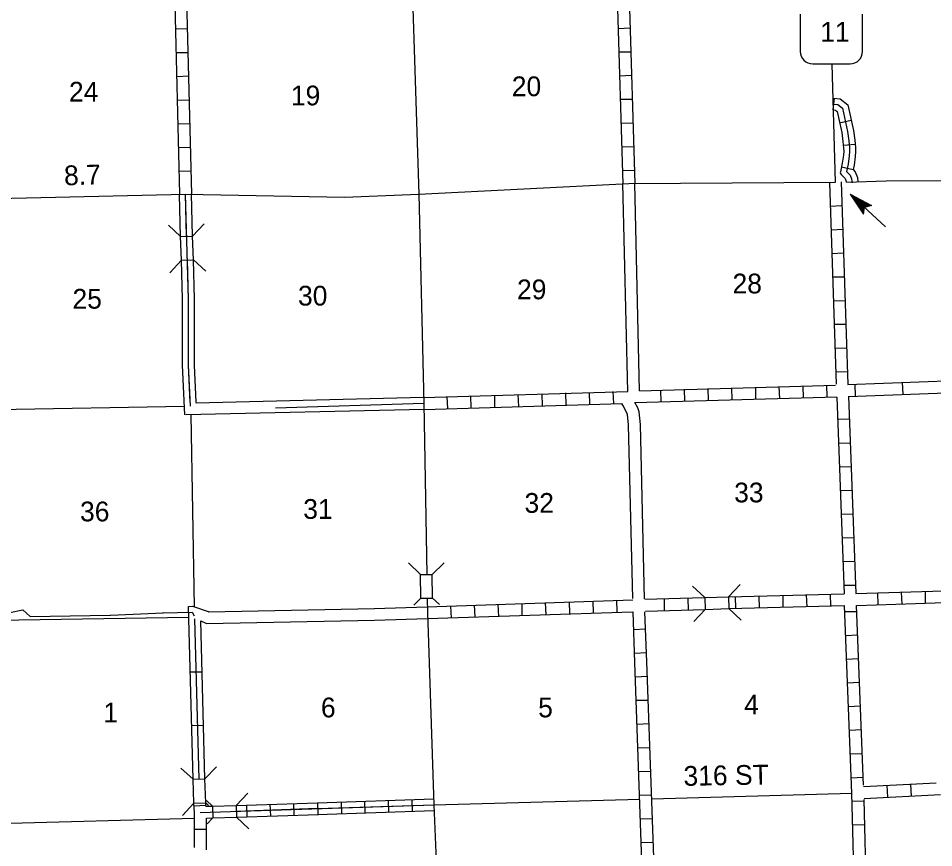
# Model space of a CAD drawing. Extents: x 2020499 to 2457378, y 15410235 to 15816321.
# Drawn here: x 2256129 to 2279276, y 15557408 to 15578390 of the extents above; entities that cross this region are included whole.
import ezdxf

# ---------------------------------------------------------------- set-up
doc = ezdxf.new("R2010")
doc.units = 0
for name, color, linetype in [('L10', 7, 'Continuous'), ('L13', 7, 'Continuous'), ('L14', 7, 'Continuous'), ('L18', 7, 'Continuous'), ('L2', 7, 'Continuous'), ('L28', 7, 'Continuous'), ('L3', 7, 'Continuous'), ('L30', 7, 'Continuous'), ('L4', 7, 'Continuous'), ('L8', 7, 'Continuous'), ('L9', 7, 'Continuous')]:
    doc.layers.add(name, color=color, linetype=linetype)

msp = doc.modelspace()

# ---------------------------------------------------------------- linework, layer by layer
at = {"layer": 'L10'}
for p, q in [((2271539, 15568953), (2271417, 15574207)), ((2271840, 15568969), (2271718, 15574207)), ((2271665, 15563710), (2271562, 15568107)), ((2271966, 15563705), (2271863, 15568114)), ((2265124, 15563462), (2266465, 15563504)), ((2265139, 15563161), (2266480, 15563203))]:
    msp.add_line(p, q, dxfattribs=at)
for points in [[(2260234, 15572871), (2260208, 15573927)], [(2260530, 15572882), (2260509, 15573948)], [(2260340, 15568362), (2260282, 15569619), (2260282, 15571282), (2260256, 15572269)], [(2260625, 15568679), (2260583, 15569619), (2260583, 15571282), (2260556, 15572280)], [(2266375, 15568795), (2260625, 15568652), (2260615, 15568652)], [(2271562, 15568107), (2271534, 15568371), (2271521, 15568413), (2271412, 15568603), (2271394, 15568648)], [(2271863, 15568114), (2271829, 15568431), (2271799, 15568533), (2271720, 15568669)], [(2266391, 15568494), (2260366, 15568357)], [(2260432, 15563512), (2260530, 15563515), (2260958, 15563378)], [(2260931, 15563388), (2260942, 15563378), (2265134, 15563462)], [(2260741, 15563145), (2260889, 15563082), (2265134, 15563161)]]:
    msp.add_lwpolyline(points, dxfattribs=at)
at = {"layer": 'L13'}
for p, q in [((2248793, 15568362), (2260330, 15568579)), ((2260492, 15568358), (2260573, 15563501)), ((2253321, 15563132), (2260439, 15563241)), ((2266639, 15558494), (2271844, 15558638)), ((2272146, 15558646), (2277209, 15558792)), ((2255467, 15558013), (2260583, 15558157))]:
    msp.add_line(p, q, dxfattribs=at)
at = {"layer": 'L18'}
for p, q in [((2260234, 15572871), (2259923, 15573156)), ((2260530, 15572882), (2260826, 15573188)), ((2260234, 15572871), (2260530, 15572882)), ((2260256, 15572269), (2260234, 15572871)), ((2260556, 15572280), (2260530, 15572882)), ((2260256, 15572269), (2259965, 15571952)), ((2260256, 15572269), (2260556, 15572280)), ((2260556, 15572280), (2260868, 15571989)), ((2266301, 15564323), (2266000, 15564613)), ((2266597, 15564323), (2266898, 15564618)), ((2266301, 15564323), (2266597, 15564323)), ((2266306, 15563721), (2266301, 15564323)), ((2266607, 15563721), (2266597, 15564323)), ((2273492, 15563737), (2273181, 15564027)), ((2274089, 15563752), (2274384, 15564064)), ((2266306, 15563721), (2266132, 15563547)), ((2266306, 15563721), (2266607, 15563721)), ((2266607, 15563721), (2266776, 15563562)), ((2273492, 15563737), (2274089, 15563752)), ((2273492, 15563737), (2273497, 15563436)), ((2274089, 15563752), (2274099, 15563457)), ((2273497, 15563436), (2273207, 15563129)), ((2273497, 15563436), (2274099, 15563457)), ((2274099, 15563457), (2274406, 15563161)), ((2260551, 15559138), (2260240, 15559423)), ((2260847, 15559148), (2261143, 15559454)), ((2260551, 15559138), (2260847, 15559148)), ((2260572, 15558536), (2260551, 15559138)), ((2260873, 15558546), (2260847, 15559148)), ((2261639, 15558478), (2261935, 15558789)), ((2260572, 15558536), (2260282, 15558219)), ((2260572, 15558536), (2260873, 15558546)), ((2260873, 15558546), (2260942, 15558478)), ((2261042, 15558462), (2260889, 15558604)), ((2261042, 15558462), (2261639, 15558478)), ((2261042, 15558462), (2261048, 15558161)), ((2261639, 15558478), (2261649, 15558177)), ((2261048, 15558161), (2261649, 15558177)), ((2261649, 15558177), (2261956, 15557886)), ((2261048, 15558161), (2260905, 15558013))]:
    msp.add_line(p, q, dxfattribs=at)
at = {"layer": 'L2'}
msp.add_spline([(2279147, 15549396), (2279374, 15549739), (2279659, 15549861), (2280013, 15550056), (2280308, 15550103), (2280467, 15550119), (2280572, 15549987), (2280525, 15549570), (2280557, 15549248), (2280699, 15549269), (2280916, 15549385), (2281058, 15549686), (2281132, 15549956), (2281349, 15550072), (2281465, 15549913), (2281597, 15549670), (2281734, 15549438), (2281898, 15549338), (2282125, 15549502), (2282156, 15549760), (2282315, 15549913), (2282468, 15549977), (2282674, 15549913), (2282890, 15549686), (2283138, 15549502), (2283339, 15549438), (2283497, 15549528), (2283640, 15549739), (2283614, 15549998), (2283629, 15550177), (2283614, 15550378), (2283709, 15550663), (2283809, 15550906), (2283872, 15551138), (2283925, 15551429), (2283883, 15551577), (2283709, 15551730), (2283492, 15551893), (2283276, 15552252), (2283223, 15552585), (2283381, 15552780), (2283798, 15552865), (2284147, 15552765), (2284416, 15552707), (2285271, 15552754), (2285768, 15553161), (2285884, 15553419), (2285704, 15553646), (2285456, 15553810), (2285282, 15553990), (2285298, 15554354), (2285182, 15554544), (2285008, 15554671), (2284722, 15554813), (2284606, 15555019), (2284664, 15555262), (2284839, 15555653), (2284965, 15555679), (2285134, 15555537), (2285208, 15555193), (2285440, 15554956), (2285731, 15554903), (2286005, 15555098), (2286248, 15555447), (2286407, 15555912), (2286475, 15556297), (2286391, 15556513), (2286275, 15556677), (2286290, 15556894), (2286449, 15557210), (2286639, 15557506), (2286708, 15557797), (2286734, 15558045), (2286840, 15558504), (2286855, 15558895), (2286771, 15559227), (2286554, 15559465), (2286222, 15559544), (2285889, 15559581), (2285583, 15559523), (2285509, 15559761), (2285609, 15560019), (2285673, 15560315), (2285588, 15560695), (2285440, 15561054), (2285525, 15561387), (2285799, 15561519), (2286090, 15561598), (2286465, 15561477), (2286708, 15561561), (2286940, 15561815), (2287067, 15562147), (2287209, 15562454), (2287368, 15562596), (2287526, 15562496), (2287732, 15562364), (2287959, 15562464)], degree=3, dxfattribs=at)
at = {"layer": 'L28'}
for p, q in [((2277167, 15573938), (2277705, 15573653)), ((2277167, 15573938), (2277500, 15573431)), ((2277167, 15573938), (2278059, 15573114)), ((2277209, 15573890), (2277484, 15573473)), ((2277241, 15573890), (2277663, 15573653)), ((2277257, 15573837), (2277489, 15573489)), ((2277283, 15573848), (2277647, 15573653)), ((2277315, 15573790), (2277489, 15573531)), ((2277341, 15573795), (2277616, 15573637)), ((2277368, 15573753), (2277484, 15573647)), ((2277368, 15573737), (2277500, 15573563)), ((2277383, 15573753), (2277584, 15573631)), ((2277399, 15573721), (2277484, 15573647)), ((2277431, 15573679), (2277505, 15573594)), ((2277468, 15573690), (2277563, 15573621)), ((2277489, 15573663), (2277531, 15573621)), ((2277489, 15573631), (2277505, 15573594)), ((2277500, 15573431), (2277526, 15573605)), ((2277705, 15573653), (2277526, 15573605))]:
    msp.add_line(p, q, dxfattribs=at)
at = {"layer": 'L3'}
for p, q in [((2275900, 15578494), (2275900, 15577555)), ((2277473, 15577555), (2277473, 15578494)), ((2276217, 15577238), (2277167, 15577238)), ((2276792, 15574244), (2276708, 15577227)), ((2266259, 15573938), (2271565, 15574207)), ((2271565, 15574207), (2276792, 15574244)), ((2277072, 15574244), (2278075, 15574281)), ((2278075, 15574281), (2282283, 15574297)), ((2255340, 15573822), (2260356, 15573938)), ((2260356, 15573938), (2264374, 15573864)), ((2264374, 15573864), (2266259, 15573938))]:
    msp.add_line(p, q, dxfattribs=at)
for centre, start, end in [((2276216, 15577553), 180.0011, 270.0011), ((2277161, 15577553), 270.0011, 0.0011)]:
    msp.add_arc(centre, 315, start, end, dxfattribs=at)
at = {"layer": 'L4'}
for p, q in [((2266090, 15579181), (2266259, 15573938)), ((2266259, 15573938), (2266380, 15568647)), ((2266380, 15568647), (2266459, 15564323)), ((2266465, 15563710), (2266475, 15563356)), ((2266475, 15563356), (2266639, 15558494)), ((2266639, 15558494), (2266750, 15555869))]:
    msp.add_line(p, q, dxfattribs=at)
at = {"layer": 'L8'}
for p, q in [((2271264, 15579239), (2271417, 15574196)), ((2271565, 15579255), (2271718, 15574212)), ((2260108, 15578120), (2260409, 15578130)), ((2271301, 15578135), (2271597, 15578146)), ((2260118, 15577523), (2260414, 15577528)), ((2271317, 15577539), (2271618, 15577544)), ((2260134, 15576921), (2260435, 15576932)), ((2271333, 15576937), (2271634, 15576947)), ((2260150, 15576319), (2260451, 15576330)), ((2271348, 15576340), (2271649, 15576345)), ((2276738, 15576071), (2276764, 15576369)), ((2276896, 15575749), (2277188, 15575812)), ((2260166, 15575722), (2260467, 15575728)), ((2271364, 15575738), (2271665, 15575743)), ((2260176, 15575120), (2260472, 15575131)), ((2271391, 15575136), (2271692, 15575147)), ((2276992, 15575180), (2277289, 15575206)), ((2276946, 15574635), (2277236, 15574568)), ((2260192, 15574519), (2260493, 15574529)), ((2271407, 15574540), (2271708, 15574545)), ((2276639, 15574239), (2276808, 15569138)), ((2276940, 15574254), (2277109, 15569128)), ((2276655, 15573637), (2276956, 15573653)), ((2276681, 15573040), (2276982, 15573056)), ((2276697, 15572443), (2276998, 15572454)), ((2276723, 15571847), (2277024, 15571852)), ((2276739, 15571245), (2277040, 15571255)), ((2276755, 15570648), (2277056, 15570653)), ((2276781, 15570046), (2277082, 15570057)), ((2276797, 15569444), (2277098, 15569455)), ((2271840, 15568969), (2276797, 15569112)), ((2274780, 15568753), (2274775, 15569054)), ((2275382, 15568768), (2275372, 15569069)), ((2275984, 15568790), (2275974, 15569085)), ((2276581, 15568811), (2276576, 15569112)), ((2266375, 15568795), (2271539, 15568953)), ((2267584, 15568536), (2267573, 15568837)), ((2268181, 15568552), (2268175, 15568853)), ((2268782, 15568573), (2268772, 15568869)), ((2269384, 15568589), (2269374, 15568890)), ((2269981, 15568610), (2269976, 15568911)), ((2270583, 15568631), (2270572, 15568927)), ((2271185, 15568647), (2271174, 15568948)), ((2272383, 15568679), (2272373, 15568980)), ((2272980, 15568705), (2272975, 15569006)), ((2273582, 15568721), (2273571, 15569022)), ((2274184, 15568737), (2274173, 15569038)), ((2277125, 15568832), (2277309, 15563835)), ((2266380, 15568647), (2262631, 15568531)), ((2266391, 15568494), (2271394, 15568648)), ((2266993, 15568515), (2266972, 15568811)), ((2271720, 15568669), (2276824, 15568811)), ((2276824, 15568805), (2277009, 15563832)), ((2276840, 15568246), (2277140, 15568256)), ((2276866, 15567644), (2277167, 15567654)), ((2276892, 15567047), (2277188, 15567052)), ((2276908, 15566445), (2277209, 15566456)), ((2276935, 15565843), (2277230, 15565854)), ((2276956, 15565247), (2277257, 15565252)), ((2276982, 15564645), (2277283, 15564655)), ((2276998, 15564048), (2277299, 15564053)), ((2277309, 15563835), (2280931, 15563953)), ((2271972, 15563694), (2273482, 15563737)), ((2273075, 15563420), (2273064, 15563721)), ((2274089, 15563752), (2277009, 15563832)), ((2274274, 15563457), (2274263, 15563752)), ((2274875, 15563473), (2274865, 15563774)), ((2275472, 15563488), (2275467, 15563789)), ((2276074, 15563504), (2276063, 15563805)), ((2276676, 15563520), (2276665, 15563821)), ((2277874, 15563552), (2277864, 15563853)), ((2278476, 15563573), (2278466, 15563869)), ((2279073, 15563594), (2279068, 15563895)), ((2266465, 15563504), (2271665, 15563679)), ((2267082, 15563219), (2267067, 15563520)), ((2267684, 15563246), (2267663, 15563547)), ((2268276, 15563261), (2268265, 15563562)), ((2268872, 15563288), (2268867, 15563589)), ((2269474, 15563304), (2269464, 15563605)), ((2270076, 15563330), (2270066, 15563631)), ((2270673, 15563346), (2270667, 15563647)), ((2271275, 15563372), (2271264, 15563673)), ((2272473, 15563404), (2272468, 15563705)), ((2274099, 15563457), (2277024, 15563536)), ((2277209, 15558789), (2277024, 15563536)), ((2277325, 15563534), (2280757, 15563647)), ((2277500, 15558990), (2277325, 15563534)), ((2266480, 15563203), (2271649, 15563378)), ((2271993, 15563393), (2273497, 15563436)), ((2277325, 15563378), (2277024, 15563372)), ((2271692, 15562929), (2271993, 15562945)), ((2277346, 15562786), (2277051, 15562770)), ((2271718, 15562327), (2272014, 15562348)), ((2277373, 15562190), (2277072, 15562168)), ((2271739, 15561735), (2272040, 15561746)), ((2277399, 15561588), (2277098, 15561572)), ((2271755, 15561139), (2272056, 15561144)), ((2277426, 15560986), (2277125, 15560970)), ((2271781, 15560537), (2272082, 15560547)), ((2277447, 15560389), (2277151, 15560373)), ((2271797, 15559935), (2272098, 15559946)), ((2277468, 15559787), (2277167, 15559771)), ((2271824, 15559338), (2272125, 15559344)), ((2277489, 15559185), (2277188, 15559169)), ((2277500, 15558953), (2279342, 15559048)), ((2278117, 15558689), (2278096, 15558990)), ((2278714, 15558710), (2278698, 15559011)), ((2263693, 15558547), (2266634, 15558647)), ((2271840, 15558736), (2272140, 15558747)), ((2277515, 15558652), (2279448, 15558752)), ((2260731, 15558298), (2266639, 15558494)), ((2260873, 15558456), (2261032, 15558462)), ((2261639, 15558478), (2263693, 15558547)), ((2263698, 15558397), (2261644, 15558328)), ((2261915, 15558188), (2261905, 15558486)), ((2262511, 15558208), (2262501, 15558506)), ((2263107, 15558228), (2263097, 15558526)), ((2263693, 15558546), (2263703, 15558248)), ((2263698, 15558397), (2266639, 15558497)), ((2264290, 15558566), (2264300, 15558268)), ((2264886, 15558587), (2264896, 15558289)), ((2265482, 15558607), (2265492, 15558309)), ((2266078, 15558627), (2266088, 15558329)), ((2277515, 15558589), (2277214, 15558578)), ((2260583, 15557411), (2260583, 15558298)), ((2261649, 15558177), (2263724, 15558247)), ((2263693, 15558246), (2266649, 15558346)), ((2263735, 15558245), (2263735, 15558247)), ((2260884, 15558155), (2261048, 15558161)), ((2260884, 15557353), (2260884, 15558155)), ((2271866, 15558140), (2272167, 15558145)), ((2277531, 15557987), (2277230, 15557981)), ((2260884, 15557870), (2260583, 15557870)), ((2271882, 15557538), (2272183, 15557548))]:
    msp.add_line(p, q, dxfattribs=at)
for points in [[(2260081, 15579096), (2260208, 15573938)], [(2260382, 15578869), (2260509, 15573938)], [(2276732, 15576372), (2276914, 15576356), (2277104, 15576201), (2277245, 15575551), (2277281, 15575310), (2277298, 15575118), (2277300, 15575020), (2277292, 15574896), (2277262, 15574674), (2277236, 15574561), (2277294, 15574503), (2277349, 15574364), (2277361, 15574255)], [(2276751, 15576220), (2276855, 15576211), (2276969, 15576118), (2277097, 15575525), (2277131, 15575293), (2277148, 15575110), (2277150, 15575023), (2277143, 15574911), (2277114, 15574701), (2277071, 15574514), (2277166, 15574419), (2277202, 15574327), (2277214, 15574224)], [(2276738, 15576071), (2276796, 15576066), (2276833, 15576035), (2276950, 15575498), (2276982, 15575275), (2276998, 15575101), (2277000, 15575026), (2276993, 15574926), (2276966, 15574728), (2276916, 15574509), (2276914, 15574484), (2276921, 15574460), (2276934, 15574438), (2277038, 15574335), (2277055, 15574290), (2277061, 15574244)], [(2260483, 15568578), (2260435, 15569619), (2260435, 15571282), (2260356, 15573938)], [(2272024, 15553488), (2271723, 15562094), (2271676, 15563378)], [(2272331, 15553398), (2272024, 15562110), (2271972, 15563378)], [(2277257, 15556086), (2277273, 15556212), (2277209, 15558794)], [(2277558, 15556054), (2277573, 15556197), (2277515, 15558631)]]:
    msp.add_lwpolyline(points, dxfattribs=at)
at = {"layer": 'L9'}
for p, q in [((2260380, 15572879), (2260359, 15573945)), ((2277109, 15569128), (2281275, 15569286)), ((2277283, 15569128), (2277288, 15568832)), ((2278482, 15569180), (2278492, 15568879)), ((2277125, 15568821), (2281275, 15568980)), ((2260551, 15559138), (2260432, 15563512)), ((2256430, 15563253), (2258452, 15563295)), ((2256432, 15563258), (2256430, 15563253)), ((2258452, 15563295), (2258460, 15563295)), ((2258460, 15563295), (2259796, 15563348)), ((2259796, 15563348), (2259787, 15563348)), ((2260701, 15559142), (2260590, 15563202)), ((2260847, 15559148), (2260741, 15563145)), ((2260776, 15561853), (2260478, 15561845)), ((2260813, 15560499), (2260515, 15560491)), ((2260583, 15558288), (2260572, 15558536)), ((2260873, 15558472), (2260572, 15558462)), ((2260873, 15558456), (2260873, 15558546))]:
    msp.add_line(p, q, dxfattribs=at)
for points in [[(2260475, 15568672), (2260433, 15569615), (2260433, 15571280), (2260407, 15572276)], [(2255783, 15563225), (2255915, 15563357), (2256244, 15563423), (2256432, 15563258)], [(2259787, 15563348), (2260527, 15563366), (2260574, 15563270)]]:
    msp.add_lwpolyline(points, dxfattribs=at)

# ---------------------------------------------------------------- texts
at = {"layer": 'L14'}
for s, p in [('20', (2268608, 15576419)), ('24', (2257410, 15576282)), ('19', (2263022, 15576187)), ('28', (2274189, 15571430)), ('30', (2263202, 15571123)), ('29', (2268740, 15571282)), ('25', (2257499, 15571044)), ('33', (2274231, 15566144)), ('32', (2268930, 15565880)), ('36', (2257690, 15565664)), ('31', (2263334, 15565727)), ('6', (2263782, 15560706)), ('5', (2269274, 15560706)), ('4', (2274485, 15560780)), ('1', (2258281, 15560579))]:
    msp.add_text(s, height=500, rotation=359.9999, dxfattribs=at).set_placement(p)
at = {"layer": 'L28'}
msp.add_text('8.7', height=500, rotation=1.8926, dxfattribs=at).set_placement((2257294, 15574162))
at = {"layer": 'L3'}
msp.add_text('11', height=500, rotation=359.9999, dxfattribs=at).set_placement((2276407, 15577797))
at = {"layer": 'L30'}
msp.add_text('316 ST', height=500, rotation=1, dxfattribs=at).set_placement((2272954, 15558972))

doc.saveas('drawing.dxf')
